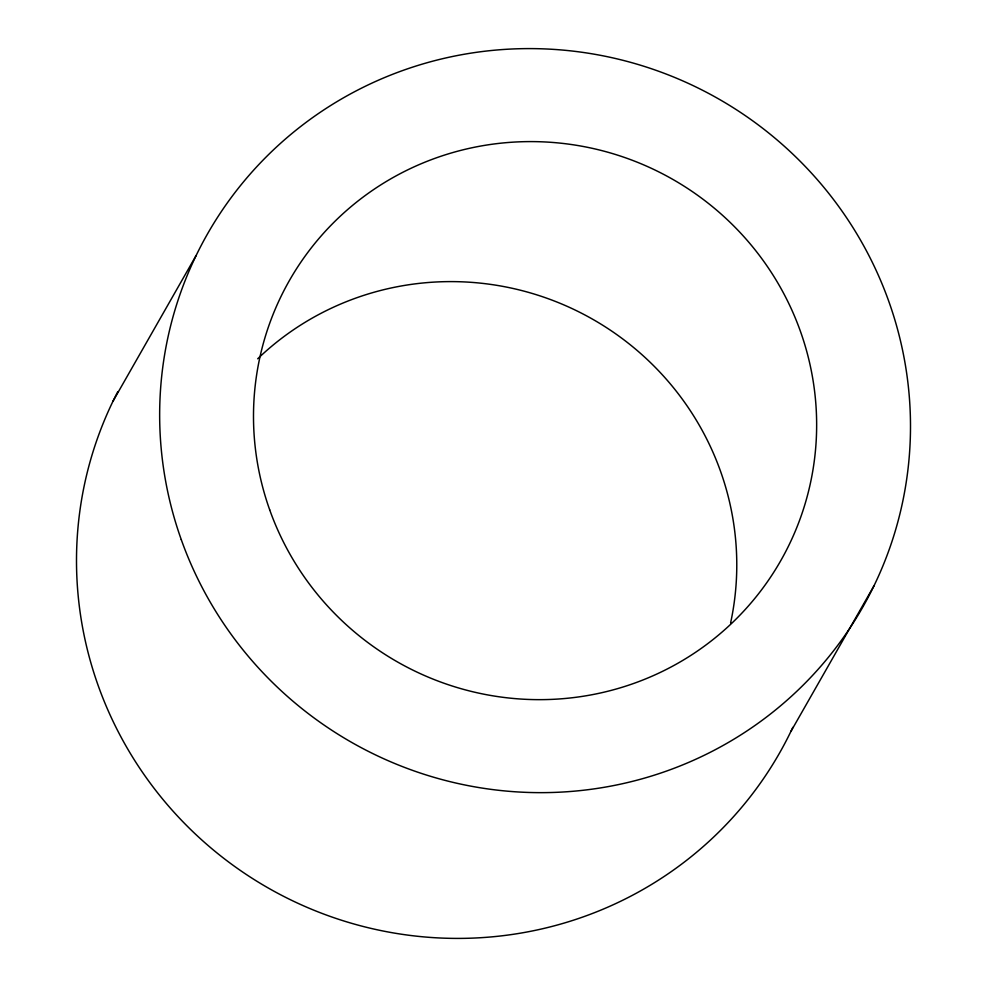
<?xml version="1.0" encoding="UTF-8"?>
<svg xmlns="http://www.w3.org/2000/svg" width="987" height="987" viewBox="0 0 987 987"><rect width="100%" height="100%" fill="white"/><g stroke="black" fill="none" stroke-linecap="round" stroke-linejoin="round"><path stroke-width="1.48" d="M112.962 401.29L196.105 255.534M790.895 731.466L874.038 585.71M257.681 358.799A282.788 277.779 29.7 0 1 590.559 318.048A282.788 277.779 29.7 0 1 730.614 622.883M792.857 727.333A377.059 370.384 29.7 0 1 287.735 898.404A377.059 370.384 29.7 0 1 117.761 391.74M269.71 509.884A282.788 277.779 29.7 0 0 749.306 604.932A282.788 277.779 29.7 0 0 586.192 147.051A282.788 277.779 29.7 0 0 269.71 509.884M181.263 539.63A377.059 370.384 29.7 0 0 820.715 666.373A377.059 370.384 29.7 0 0 603.242 55.864A377.059 370.384 29.7 0 0 181.263 539.63"/></g></svg>
